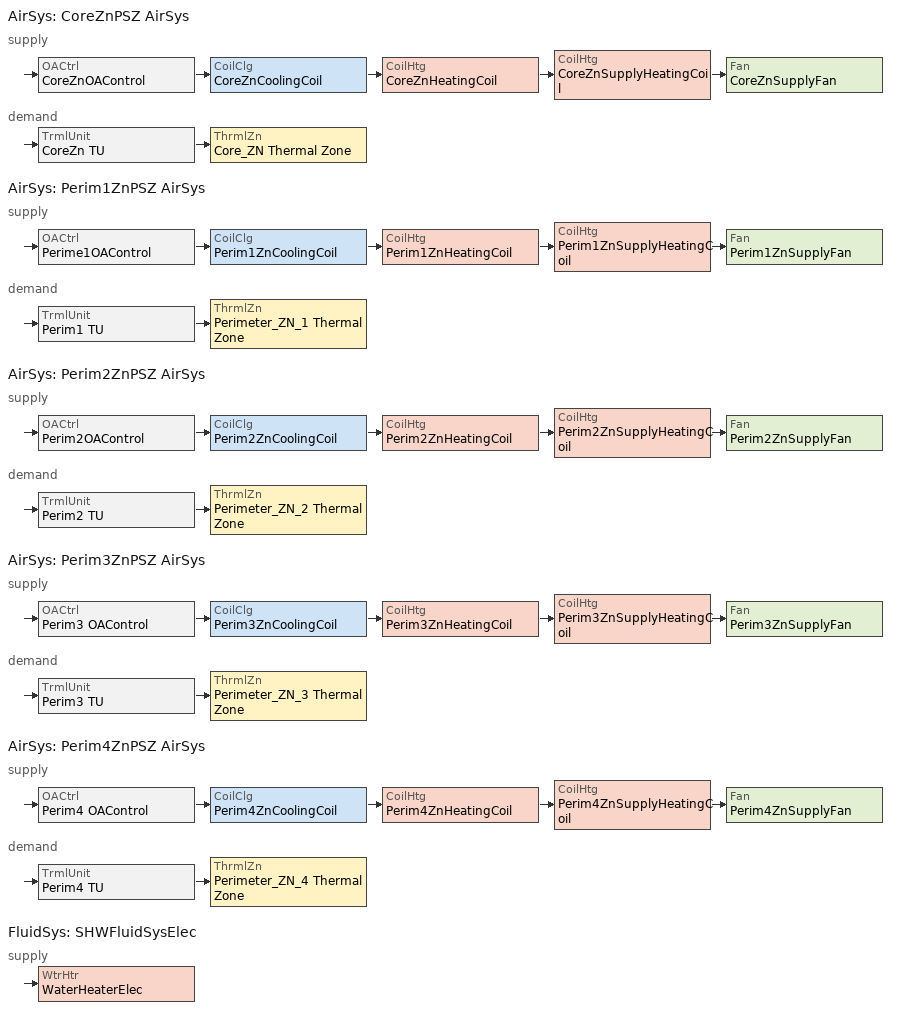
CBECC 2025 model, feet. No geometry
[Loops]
AirSys 'CoreZnPSZ AirSys'
 supply: OACtrl 'CoreZnOAControl' > CoilClg 'CoreZnCoolingCoil' > CoilHtg 'CoreZnHeatingCoil' > CoilHtg 'CoreZnSupplyHeatingCoil' > Fan 'CoreZnSupplyFan'
 demand: TrmlUnit 'CoreZn TU' > ThrmlZn 'Core_ZN Thermal Zone'
AirSys 'Perim1ZnPSZ AirSys'
 supply: OACtrl 'Perime1OAControl' > CoilClg 'Perim1ZnCoolingCoil' > CoilHtg 'Perim1ZnHeatingCoil' > CoilHtg 'Perim1ZnSupplyHeatingCoil' > Fan 'Perim1ZnSupplyFan'
 demand: TrmlUnit 'Perim1 TU' > ThrmlZn 'Perimeter_ZN_1 Thermal Zone'
AirSys 'Perim2ZnPSZ AirSys'
 supply: OACtrl 'Perim2OAControl' > CoilClg 'Perim2ZnCoolingCoil' > CoilHtg 'Perim2ZnHeatingCoil' > CoilHtg 'Perim2ZnSupplyHeatingCoil' > Fan 'Perim2ZnSupplyFan'
 demand: TrmlUnit 'Perim2 TU' > ThrmlZn 'Perimeter_ZN_2 Thermal Zone'
AirSys 'Perim3ZnPSZ AirSys'
 supply: OACtrl 'Perim3 OAControl' > CoilClg 'Perim3ZnCoolingCoil' > CoilHtg 'Perim3ZnHeatingCoil' > CoilHtg 'Perim3ZnSupplyHeatingCoil' > Fan 'Perim3ZnSupplyFan'
 demand: TrmlUnit 'Perim3 TU' > ThrmlZn 'Perimeter_ZN_3 Thermal Zone'
AirSys 'Perim4ZnPSZ AirSys'
 supply: OACtrl 'Perim4 OAControl' > CoilClg 'Perim4ZnCoolingCoil' > CoilHtg 'Perim4ZnHeatingCoil' > CoilHtg 'Perim4ZnSupplyHeatingCoil' > Fan 'Perim4ZnSupplyFan'
 demand: TrmlUnit 'Perim4 TU' > ThrmlZn 'Perimeter_ZN_4 Thermal Zone'
FluidSys 'SHWFluidSysElec'
 supply: WtrHtr 'WaterHeaterElec'
[Proj]
020012S-OffSml-CECStd22: ZipCode=95814; IsStdModel=0; AirBarrier=Air barrier - not verified; DebugScreen=0
[Bldg]
Small Office: FuncClassMthd=AreaCategoryMethod; TotStoryCnt=1; AboveGrdStoryCnt=1
[Story]
Building Story 1: Z=0; FlrToFlrHgt=10.7; FlrToCeilingHgt=10
[Spc] Story=Building Story 1
Name | ThrmlZnRef | Area | SpcFunc | SecSide100PctControlled | SHWFluidSegRef | CommRfrgEPD | CondgType
Perimeter_ZN_1 | Perimeter_ZN_1 Thermal Zone | 1221.17 | Office Area (>250 square feet) | 1 | SHWSupplyElec
Perimeter_ZN_2 | Perimeter_ZN_2 Thermal Zone | 724.411 | Office Area (>250 square feet) | 1 | SHWSupplyElec
Perimeter_ZN_3 | Perimeter_ZN_3 Thermal Zone | 1221.17 | Office Area (>250 square feet) | 1 | SHWSupplyElec
Perimeter_ZN_4 | Perimeter_ZN_4 Thermal Zone | 724.411 | Office Area (>250 square feet) | 1 | SHWSupplyElec
Core_ZN | Core_ZN Thermal Zone | 1610.9 | Office Area (>250 square feet) |  | SHWSupplyElec | 0
Attic | Attic Thermal Zone | 6113.67 | Unoccupied-Exclude from Gross Floor Area |  |  |  | IndirectlyConditioned
[ThrmlZn]
Name | Type | PriAirCondgSysRef[1] | OperableWinHaveInterlock
Attic Thermal Zone | Unconditioned
Core_ZN Thermal Zone | Conditioned | CoreZnPSZ AirSys
Perimeter_ZN_1 Thermal Zone | Conditioned | Perim1ZnPSZ AirSys | 1
Perimeter_ZN_2 Thermal Zone | Conditioned | Perim2ZnPSZ AirSys
Perimeter_ZN_3 Thermal Zone | Conditioned | Perim3ZnPSZ AirSys
Perimeter_ZN_4 Thermal Zone | Conditioned | Perim4ZnPSZ AirSys
[AirSys] Type=SZHP; DuctLctn=Conditioned
Name | CtrlZnRef | HERSDuctReq
CoreZnPSZ AirSys | Core_ZN Thermal Zone
Perim1ZnPSZ AirSys | Perimeter_ZN_1 Thermal Zone
Perim2ZnPSZ AirSys | Perimeter_ZN_2 Thermal Zone
Perim3ZnPSZ AirSys | Perimeter_ZN_3 Thermal Zone | 0
Perim4ZnPSZ AirSys | Perimeter_ZN_4 Thermal Zone
[AirSeg]
Name | Sys | Type | Path
CoreZnSysSupply AirSeg | CoreZnPSZ AirSys | Supply | Ducted
CoreZnSysReturnAirSeg | CoreZnPSZ AirSys | Return
Perim1ZnSysSupply AirSeg | Perim1ZnPSZ AirSys | Supply | Ducted
Perim1ZnSysReturn AirSeg | Perim1ZnPSZ AirSys | Return
Perim2ZnSysSupply AirSeg | Perim2ZnPSZ AirSys | Supply | Ducted
Perim2ZnSysReturnAirSeg | Perim2ZnPSZ AirSys | Return
Perim3ZnSysSupply AirSeg | Perim3ZnPSZ AirSys | Supply | Ducted
Perim3ZnSysReturn AirSeg | Perim3ZnPSZ AirSys | Return
Perim4ZnSysSupplyAirSeg | Perim4ZnPSZ AirSys | Supply | Ducted
Perim4ZnSysReturnAirSeg | Perim4ZnPSZ AirSys | Return
[CoilClg] Type=DirectExpansion; DXSEER=14; DXEER=11.407
Name | Sys | CapTotNetRtd
CoreZnCoolingCoil | CoreZnPSZ AirSys | 31749.3
Perim1ZnCoolingCoil | Perim1ZnPSZ AirSys | 33553.8
Perim2ZnCoolingCoil | Perim2ZnPSZ AirSys | 18941.8
Perim3ZnCoolingCoil | Perim3ZnPSZ AirSys | 25961.9
Perim4ZnCoolingCoil | Perim4ZnPSZ AirSys | 22385.8
[CoilHtg]
Name | Sys | Type | CapTotNetRtd | HtPumpHSPF | HtPumpCOP | HtPumpSuppCoilHtgRef | HtPumpCprsrLockoutTemp | HtPumpSuppTemp | CapTotGrossRtd
CoreZnHeatingCoil | CoreZnPSZ AirSys | HeatPump | 34499.5 | 8 | 3.19 | CoreZnSupplyHeatingCoil | 17 | 40
CoreZnSupplyHeatingCoil | CoreZnPSZ AirSys | Resistance |  |  |  |  |  |  | 29294.2
Perim1ZnHeatingCoil | Perim1ZnPSZ AirSys | HeatPump | 36460.3 | 8 | 3.19 | Perim1ZnSupplyHeatingCoil | 17 | 40
Perim1ZnSupplyHeatingCoil | Perim1ZnPSZ AirSys | Resistance |  |  |  |  |  |  | 26090.4
Perim2ZnHeatingCoil | Perim2ZnPSZ AirSys | HeatPump | 20582.5 | 8 | 3.19 | Perim2ZnSupplyHeatingCoil | 17 | 40
Perim2ZnSupplyHeatingCoil | Perim2ZnPSZ AirSys | Resistance |  |  |  |  |  |  | 15192.5
Perim3ZnHeatingCoil | Perim3ZnPSZ AirSys | HeatPump | 28210.8 | 8 | 3.19 | Perim3ZnSupplyHeatingCoil | 17 | 40
Perim3ZnSupplyHeatingCoil | Perim3ZnPSZ AirSys | Resistance |  |  |  |  |  |  | 23264.3
Perim4ZnHeatingCoil | Perim4ZnPSZ AirSys | HeatPump | 24324.8 | 8 | 3.19 | Perim4ZnSupplyHeatingCoil
Perim4ZnSupplyHeatingCoil | Perim4ZnPSZ AirSys | Resistance |  |  |  |  |  |  | 16535.7
[Fan] PwrIdx=0.744; MtrEff=0.855
Name | Sys | FlowCap | MtrHP | MtrPoleCnt
CoreZnSupplyFan | CoreZnPSZ AirSys | 1119.89 | 1 | 4
Perim1ZnSupplyFan | Perim1ZnPSZ AirSys | 1101.36 | 1 | 4
Perim2ZnSupplyFan | Perim2ZnPSZ AirSys | 634.588 | 0.75
Perim3ZnSupplyFan | Perim3ZnPSZ AirSys | 915.753 | 1 | 4
Perim4ZnSupplyFan | Perim4ZnPSZ AirSys | 722.809 | 0.75 | 4
[TrmlUnit] Type=Uncontrolled
Name | Sys | ZnServedRef | PriAirSegRef | PriAirFlowMax
CoreZn TU | CoreZnPSZ AirSys | Core_ZN Thermal Zone | CoreZnSysSupply AirSeg | 1119.89
Perim1 TU | Perim1ZnPSZ AirSys | Perimeter_ZN_1 Thermal Zone | Perim1ZnSysSupply AirSeg | 1101.36
Perim2 TU | Perim2ZnPSZ AirSys | Perimeter_ZN_2 Thermal Zone | Perim2ZnSysSupply AirSeg | 634.588
Perim3 TU | Perim3ZnPSZ AirSys | Perimeter_ZN_3 Thermal Zone | Perim3ZnSysSupply AirSeg | 915.753
Perim4 TU | Perim4ZnPSZ AirSys | Perimeter_ZN_4 Thermal Zone | Perim4ZnSysSupplyAirSeg | 722.809
[OACtrl] OASchMthd=FollowHVACAvailability; CtrlType=ModulateFlow
Name | Sys | EconoCtrlMthd | AirSegSupRef | AirSegRetRef | EconoIntegration | EconoHiTempLockout | EconoLowTempLockout | HtRcvryBypassCtrlType
CoreZnOAControl | CoreZnPSZ AirSys | NoEconomizer | CoreZnSysSupply AirSeg | CoreZnSysReturnAirSeg
Perime1OAControl | Perim1ZnPSZ AirSys | FixedDryBulb | Perim1ZnSysSupply AirSeg | Perim1ZnSysReturn AirSeg | Integrated | 75 | 45 | BypassWhenWithinEconomizerLimits
Perim2OAControl | Perim2ZnPSZ AirSys | NoEconomizer | Perim2ZnSysSupply AirSeg | Perim2ZnSysReturnAirSeg |  |  |  | BypassWhenWithinEconomizerLimits
Perim3 OAControl | Perim3ZnPSZ AirSys | NoEconomizer | Perim3ZnSysSupply AirSeg | Perim3ZnSysReturn AirSeg |  |  |  | BypassWhenWithinEconomizerLimits
Perim4 OAControl | Perim4ZnPSZ AirSys | NoEconomizer | Perim4ZnSysSupplyAirSeg | Perim4ZnSysReturnAirSeg |  |  |  | BypassWhenWithinEconomizerLimits
[FluidSys]
SHWFluidSysElec: Type=ServiceHotWater; DsgnSupWtrTemp=135; DsgnSupWtrDelT=80; CtrlType=Other; TempCtrl=Fixed; FixedSupTemp=135
[FluidSeg] Sys=SHWFluidSysElec
Name | Type | Src
SHWSupplyElec | PrimarySupply
SHWMakeupElec | MakeupFluid | MunicipalWater
[WtrHtr]
WaterHeaterElec: Sys=SHWFluidSysElec; FluidSegOutRef=SHWSupplyElec; FluidSegMakeupRef=SHWMakeupElec; StorCap=29.991; UEF=0.9217; RE=0.99; FirstHrRating=60; FuelSrc=Electricity; InpPwr=8.74173
[PVArray]
T24 PVArray: DCSysSize=17.2215
[Batt]
T24 Batt: MaxCap=30.4548; Ctrl=Time of Use; MaxChrgPwr=7.23301; MaxDschrgPwr=7.23301
